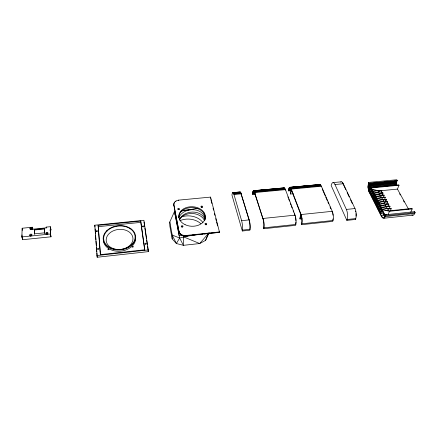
<?xml version="1.0" encoding="UTF-8"?>
<svg xmlns="http://www.w3.org/2000/svg" width="437" height="437" viewBox="0 0 437 437"><rect width="100%" height="100%" fill="white"/><g stroke="black" fill="none" stroke-linecap="round" stroke-linejoin="round"><path stroke-width="0.66" d="M50.976 229.977L50.353 226.699L46.175 227.109L46.175 227.863L32.327 229.239L32.371 227.224L22.167 228.234L21.85 236.925L22.637 239.7L51.02 236.799L50.49 233.964L50.457 227.644L50.976 229.977L49.763 230.097M46.278 228.059L46.175 227.109M197.464 234.412L183.567 236.854L183.409 245.326L179.634 238.039L174.489 211.524L169.807 222.001L169.802 225.869L172.189 238.892L176.384 243.524L183.409 245.326L199.687 243.551L205.576 240.366L209.099 232.894M44.427 228.54L44.519 233.292L44.427 228.54L34.43 229.534L34.354 233.861L44.41 232.85M172.189 238.892L172.211 235.046L169.807 222.001M173.855 205.21L173.86 204.762A5.757 4.151 1.3 0 1 178.722 200.124L210.558 197.103L219.434 231.938L219.39 232.38L185.944 235.936A5.981 4.501 1.5 0 1 179.099 232.063L173.855 205.21A5.752 4.151 1.3 0 1 174.538 202.593M369.139 191.428L368.167 187.593L368.708 183.283L369.139 184.13L370.341 183.573L397.075 181.022L397.244 180.59L396.78 179.754L368.642 182.426L367.872 186.807L368.719 191.264L381.31 216.244A6.353 2.83 83.7 0 0 385.358 216.594L414.762 213.453L415.15 212.595L414.637 211.672L386.712 214.638L384.986 214.332L385.292 215.698L384.647 216.987A5.714 2.546 83.7 0 1 381.479 215.818L380.316 213.524L381.807 209.678M34.468 234.308L34.43 229.534M178.717 200.572L178.722 200.124M179.099 232.063L173.86 204.762M32.447 229.436L32.327 229.239M396.272 185.583L396.343 182.174L396.84 180.607L397.075 181.022M185.944 235.936L185.954 235.488A5.987 4.507 1.5 0 1 179.11 231.621M21.992 236.854L22.063 234.92M22.227 230.452L22.271 229.185M22.637 239.7L22.161 237.433M133.116 247.08L132.569 246.648L132.116 247.085M210.558 197.103L210.76 198.485M242.327 231.004L242.453 230.119A6.675 1.393 84 0 0 241.612 220.674L233.964 194.525C233.577 191.488 231.599 193.17 232.036 195.394L242.327 231.004L249.898 230.195L250.035 229.31A6.659 1.475 84 0 0 249.205 219.887L240.705 192.444L240.137 191.958L232.877 192.641M252.69 194.356L252.635 192.023L253.427 190.707L284.258 187.877L285.459 189.647L295.046 215.157A6.56 1.95 83.9 0 1 295.822 224.449L295.614 225.328L263.751 228.72L263.429 227.732L263.746 227.344A5.965 1.458 84 0 0 263.014 218.904L254.591 193.017C254.329 190.636 252.318 191.39 252.613 193.46L252.69 194.356L255.377 194.099M254.591 193.017L254.258 191.553L253.427 190.707M249.817 229.256L249.888 228.813A5.992 1.327 84 0 0 249.735 223.105M263.014 218.904L254.662 192.564L285.459 189.647L285.372 190.1L285.164 189.609M263.751 228.72L263.904 227.841A6.626 1.617 84 0 0 263.09 218.456L295.046 215.157L294.942 215.605L294.265 213.802M300.967 214.982A5.894 1.808 83.9 0 1 301.656 223.323L301.257 223.711L301.623 224.684L332.726 221.373L332.994 220.499A6.484 2.327 83.9 0 0 332.262 211.317L321.37 186.249L319.971 184.512L289.556 187.347L288.639 189.155L288.786 190.914L291.474 190.658M288.786 190.914L288.715 190.035C288.513 187.921 290.818 187.194 291.179 189.549M293.205 193.749L290.49 194.012L291.353 189.991L300.782 214.501L299.815 218.489L300.001 218.97L302.016 218.762M396.075 181.885L396.233 181.224M300.001 218.97L301.077 214.534L291.277 189.095L290.55 187.746L289.797 187.287M301.623 224.684L301.841 223.81A6.55 2.01 83.9 0 0 301.077 214.534L332.262 211.317L332.131 211.759M346.858 220.368L347.147 219.494A7.101 2.715 83.8 0 0 346.361 209.427L334.971 184.523A6.834 2.513 84.9 0 0 331.415 184.654L331.17 185.534L346.858 220.368L355.461 219.45L355.762 218.576A7.079 2.808 83.8 0 0 354.986 208.542L343.302 183.737A6.817 2.6 84.9 0 0 340.642 182.082M179.066 209.514L178.536 209.023L178.154 209.514M369.139 184.13L370.494 183.136L397.244 180.59M370.33 188.052L369.281 185.998L369.451 185.512L368.396 184.261L396.485 181.579M370.341 183.573L370.494 183.136M368.992 191.859L370.505 187.566L398.768 184.829L399.003 185.255L397.457 189.101L408.617 209.301M370.576 193.088L370.008 193.143L369.358 191.859L370.723 187.992L399.003 185.255M370.008 193.143L371.379 189.281L371.953 189.221L378.781 190.816L381.632 190.537L381.856 190.969L381.031 193.17M382.162 195.334L382.998 193.132L382.768 192.695L379.906 192.979L373.056 191.379L372.482 191.433L371.095 195.295L370.226 193.575L371.597 189.707L379.005 191.248L381.856 190.969M370.226 193.575L370.794 193.515L371.996 190.139L372.881 191.865L373.056 191.379L372.171 189.653M383.304 197.513L384.145 195.312L383.915 194.875L381.042 195.159L374.165 193.547L373.591 193.602L372.193 197.464L371.313 195.732L372.701 191.865L380.135 193.416L382.998 193.132M371.313 195.732L371.887 195.672L372.898 192.859M384.451 199.704L385.297 197.502L385.068 197.065L382.184 197.355L375.285 195.732L374.706 195.787L373.296 199.649L372.417 197.901L373.815 194.039L381.272 195.596L384.145 195.312M373.99 194.033L374.165 193.547L373.274 191.81L373.1 192.296L372.526 192.356L373.411 194.094M372.417 197.901L372.985 197.846L374.389 193.984L375.285 195.732L375.104 196.218M385.603 201.91L386.461 199.709L386.226 199.267L383.336 199.562L376.41 197.934L375.831 197.988L374.411 201.845L373.52 200.086L374.93 196.229L382.419 197.792L385.297 197.502M373.52 200.086L374.094 200.031L375.126 197.218M376.11 204.003L375.53 204.063L374.635 202.287L376.055 198.431L383.571 200.004L386.461 199.709M376.23 198.42L376.41 197.934L375.509 196.169M378.393 192.903L379.005 191.248M374.635 202.287L375.208 202.233L376.634 198.371L377.546 200.146L384.5 201.785L387.395 201.49L387.63 201.938L386.767 204.134M375.53 204.063L376.962 200.206L377.546 200.146M387.936 206.373L388.81 204.172L388.569 203.724L385.663 204.024L378.688 202.375L378.103 202.435L376.656 206.291L375.754 204.505L377.191 200.649L384.729 202.233L387.63 201.938M379.518 195.066L380.135 193.416M375.754 204.505L376.333 204.445L377.382 201.637M378.371 208.471L377.792 208.531L376.885 206.734L378.333 202.883M380.649 197.251L381.272 195.596M376.885 206.734L377.464 206.679L378.917 202.823L385.898 204.472L388.81 204.172M382.146 194.35L382.768 192.695M377.792 208.531L379.25 204.68L379.835 204.62L386.843 206.28L389.755 205.974L389.995 206.428L389.116 208.624M390.301 210.891L391.186 208.7L390.951 208.241L388.023 208.547L380.993 206.881L380.409 206.941L378.934 210.792L378.021 208.984L379.48 205.133L387.078 206.728L389.995 206.428M381.791 199.447L382.419 197.792M378.021 208.984L378.6 208.924L379.666 206.122M379.884 205.559L380.064 205.073L380.993 206.881L380.807 207.367M380.671 213.005L380.086 213.065L379.163 211.246L380.638 207.395L388.264 209.006L391.186 208.7M382.938 201.654L383.571 200.004M379.163 211.246L379.748 211.186L380.824 208.383M380.086 213.065L381.572 209.219L389.22 210.836L411.944 208.449L412.2 208.902L410.753 212.18M384.09 203.882L384.729 202.233M381.971 209.645L382.162 209.159L381.228 207.335L381.037 207.821L380.452 207.886L381.386 209.705L382.391 209.618L389.454 211.295L412.2 208.902M385.587 200.916L386.226 199.267M380.316 213.524L380.9 213.464L382.391 209.618L385.303 215.949M205.576 240.366L207.624 235.111L209.023 232.877M381.31 216.244L381.479 215.818L385.341 215.408M385.254 206.122L385.898 204.472M386.428 208.378L387.078 206.728M387.608 210.65L388.264 209.006M384.986 214.332L385.707 215.731L385.358 216.594L385.123 216.129M388.132 214.583L389.454 211.295M108.895 249.784L108.409 249.254L107.961 249.789M414.637 211.672L414.697 212.562M179.634 238.039L176.384 243.524L172.211 235.046L179.634 238.039L190.046 235.27M202.129 207.335C202.173 206.095 200.343 207.493 202.074 207.351M208.493 233.336L199.687 243.551L183.567 236.854M283.569 188.057L284.017 187.828M130.002 228.617L130.876 228.786M319.147 184.709L319.687 184.474M178.291 209.542L178.891 209.542M181.901 235.335L179.214 235.805L175.095 214.086L175.281 215.381M180.945 211.147L198.021 208.241M192.067 209.591L193.4 209.361M96.943 255.541L148.236 249.937L143.91 220.292L94.769 225.202L97.189 257.246L148.307 251.636L148.236 249.937M385.707 215.731L415.15 212.595M385.494 216.534L384.904 216.599L384.145 214.256L369.451 185.512L370.024 185.457L371.073 187.511M383.828 218.249L413.063 215.108M384.74 214.196L384.145 214.256L383.954 214.742L384.647 216.987M185.954 235.488L219.434 231.938M384.544 214.682L383.954 214.742L381.616 210.164L382.206 210.104L382.79 211.246M190.543 235.341L185.818 235.838A5.266 3.966 1.5 0 1 183.753 235.751M191.898 235.193L202.702 234.046M204.052 233.904L217.56 232.473M242.453 230.119L250.035 229.31M347.147 219.494L355.762 218.576M241.612 220.674L249.205 219.887M346.361 209.427L354.986 208.542M375.328 196.661L374.755 196.716L375.651 198.48M98.128 225.355L140.747 221.089L144.794 249.789L100.373 254.634L98.128 225.355L100.466 254.864M98.298 226.656L140.812 222.378L140.747 221.089M46.273 233.118L47.442 232.997M21.85 236.925L50.392 234.03L51.02 236.799M369.358 191.859L370.696 191.728M378.054 191.007L379.392 190.876M380.731 190.745L397.457 189.101M34.545 229.982L44.53 228.988M368.134 186.878L396.168 184.179M368.167 187.593L396.201 184.884M368.238 188.298L370.243 188.107M368.353 188.997L370.358 188.8M368.5 189.669L369.839 189.538M368.686 190.308L370.019 190.177M233.964 194.525L241.279 193.831M321.37 186.249L291.277 189.095L290.49 194.012M254.705 192.826L252.679 193.017L252.537 192.57M291.506 189.336L288.808 189.592L288.639 189.155M252.406 193.46L255.257 193.209M288.715 190.035L291.342 189.784M252.755 193.908L254.716 193.722M288.879 190.472L291.501 190.226M396.67 181.038L368.555 183.72L368.342 183.3M396.343 182.174L368.839 184.807L368.965 184.206L370.024 185.457L369.849 185.944L370.636 187.484M368.183 185.507L396.244 182.813M368.14 186.178L396.184 183.485M181.765 210.541L190.581 209.7M191.936 209.574L193.296 209.443M333.021 182.595L341.292 181.819M232.713 192.695L240.323 192.012M253.236 190.767L284.258 187.877M289.556 187.347L319.971 184.512M232.56 192.859L234.538 192.673M236.515 192.488L239.148 192.236M255.093 190.74L257.803 190.483M259.84 190.292L262.55 190.035M263.904 189.909L267.297 189.587M268.651 189.461L271.366 189.205M273.398 189.013L276.113 188.757M278.145 188.565L281.537 188.249M289.332 187.517L290.687 187.386M292.042 187.26L295.428 186.938M296.783 186.812L299.498 186.555M301.53 186.364L304.239 186.113M306.271 185.922L308.981 185.665M310.336 185.534L313.728 185.217M315.082 185.091L318.469 184.769M233.232 192.859L240.514 192.171M253.837 190.92L284.503 188.03M290.294 187.484L320.261 184.665M289.125 187.784L290.479 187.659M233.418 193.127L240.705 192.444M254.044 191.182L284.755 188.292M290.55 187.746L320.55 184.917M233.604 193.504L240.902 192.81M254.258 191.553L284.995 188.653M290.802 188.101L320.834 185.266M253.007 191.783L254.361 191.652M289.245 188.358L290.6 188.232M252.876 192.111L254.23 191.985M289.076 188.691L291.102 188.5M233.784 193.968L241.093 193.28M254.46 192.018L285.235 189.106M291.047 188.555L321.113 185.714M334.971 184.523L343.302 183.737M252.766 192.526L254.793 192.335M288.928 189.101L290.955 188.91M370.794 193.515L372.029 193.804M371.887 195.672L373.122 195.962M372.985 197.846L374.23 198.136M374.094 200.031L375.339 200.326M375.208 202.233L376.459 202.528M376.333 204.445L377.59 204.745M377.464 206.679L378.726 206.974M378.6 208.924L379.868 209.225M379.748 211.186L381.015 211.486M380.9 213.464L386.636 214.829M107.125 230.955L106.42 231.026L106.377 231.479M368.271 184.862L369.281 185.998M240.53 192.793L240.88 193.367M414.505 212.994L414.489 213.977A6.287 3.108 83.6 0 1 411.829 214.862M399.642 193.799L400.292 194.973M403.526 200.834L404.176 202.009M368.642 182.426L369.292 183.693M371.292 187.937L371.953 189.221M377.77 200.588L378.688 202.375M379.835 204.62L378.917 202.823L377.923 202.921L377.011 201.135M370.549 188.478L371.204 189.767M371.423 190.199L372.308 191.925M373.635 194.531L374.531 196.279M375.875 198.917L376.781 200.692M378.147 203.369L379.065 205.166M379.3 205.619L380.223 207.428M343.182 184.141L345.743 189.582M347.164 192.608L349.158 196.841M350.583 199.867L352.288 203.495M355.265 219.024L355.461 219.45M322.249 188.992L325.204 195.803M325.74 197.043L327.351 200.758M327.892 201.998L328.7 203.855M330.044 206.952L330.847 208.81M289.31 189.98L289.48 190.417M301.656 223.323L301.841 223.81L332.994 220.499L332.786 220.019A5.834 2.092 83.9 0 0 333.032 218.85M287.907 196.858L288.365 198.076M288.764 199.141L289.452 200.982M290.496 203.762L290.966 205.008M291.375 206.095L292.08 207.974M293.145 210.814L293.62 212.087M241.055 193.788L249.139 220.335M253.225 193.405L253.373 193.848M263.746 227.344L263.904 227.841L295.822 224.449L295.636 223.963A5.905 1.753 83.9 0 0 295.871 222.105M384.718 215.239L385.068 216.364M22.167 228.234L22.473 229.349M32.371 227.224L32.944 229.452M219.128 231.348L219.39 232.38M210.896 199.589L211.896 203.533M213.07 208.132L213.567 210.104M214.403 213.393L214.906 215.365M215.741 218.647L216.244 220.619M216.577 221.936L217.582 225.874M203.877 212.721L205.292 218.642M174.729 212.54L174.855 213.403M143.992 222.012L144.68 226.727M144.876 228.07L146.444 238.842M146.641 240.192L147.329 244.9M147.526 246.25L148.307 251.636M140.812 222.378L144.762 250.396M94.769 225.202L95.009 226.934M95.157 228.955L95.495 233.669M95.588 235.019L95.927 239.733M96.025 241.082L96.364 245.796M96.462 247.14L96.801 251.859M96.899 253.203L97.189 257.246M206.286 224.842L205.701 224.427L205.297 224.847M50.353 226.699L50.392 234.03M31.251 235.843A0.721 0.508 -13 0 1 30.202 235.554A0.721 0.508 -13 0 1 31.164 234.926A0.721 0.508 -13 0 1 31.404 235.751M31.229 229.288A0.71 0.497 -12.5 0 1 30.372 228.797A0.71 0.497 -12.5 0 1 31.475 228.365A0.71 0.497 -12.5 0 1 31.404 229.217M135.443 236.242A16.213 12.127 -5.9 0 1 120.792 251.138A16.213 12.127 -5.9 0 1 103.34 239.602M355.592 211.098A6.5 2.578 83.8 0 1 355.767 211.918M355.986 213.611A6.5 2.578 83.8 0 1 355.975 216.097M342.291 182.808A6.26 2.387 84.9 0 1 342.603 183.158M332.36 212.349A5.834 2.092 83.9 0 1 332.568 212.999M332.748 213.698A5.834 2.092 83.9 0 1 333.01 215.19M295.33 216.867A5.905 1.753 83.9 0 1 295.494 217.577M295.631 218.32A5.905 1.753 83.9 0 1 295.871 220.63M249.308 220.953A5.992 1.327 84 0 1 249.609 222.346M175.439 201.741A5.752 4.151 1.3 0 1 175.996 201.386M205.177 218.986A13.263 9.772 2.4 0 1 204.915 219.986M178.799 217.539A13.263 9.772 2.4 0 1 191.99 207.608A13.263 9.772 2.4 0 1 205.297 217.965M183.092 235.587A5.266 3.966 1.5 0 1 182.464 235.357M181.885 235.068A5.266 3.966 1.5 0 1 180.492 233.904M179.29 219.958A13.148 9.882 -6.6 0 1 192.553 212.06A13.148 9.882 -6.6 0 1 204.833 219.614M178.957 217.582A13.214 9.893 -6.5 0 1 194.334 209.771A13.214 9.893 -6.5 0 1 204.696 220.335M179.771 219.429A13.121 9.756 2.3 0 1 192.602 213.513A13.121 9.756 2.3 0 1 204.565 220.783M181.595 216.856A16.513 12.373 1.9 0 1 202.97 222.624M180.022 220.619A16.431 12.367 1.9 0 1 200.856 223.668M133.094 246.55C132.149 248.003 131.832 245.337 133.094 246.55M108.895 249.156C107.917 250.614 107.66 247.943 108.895 249.156M206.319 224.4C205.09 225.596 205.363 223.001 206.319 224.4M182.617 226.847C181.328 227.573 181.694 225.716 182.617 226.847M30.328 229.174A1.213 0.847 -12.5 0 0 32.141 228.251A1.213 0.847 -12.5 0 0 30.361 227.688A1.213 0.847 -12.5 0 0 30.328 229.174M30.169 235.811A1.224 0.863 -13 0 0 31.999 234.866A1.224 0.863 -13 0 0 30.202 234.298A1.224 0.863 -13 0 0 30.169 235.811M46.278 234.177A1.207 0.858 -11.8 0 0 48.07 233.243A1.207 0.858 -11.8 0 0 46.273 232.675A1.207 0.858 -11.8 0 0 46.278 234.177M46.628 234.287A0.71 0.503 -11.8 0 0 47.682 233.74A0.71 0.503 -11.8 0 0 46.622 233.402A0.71 0.503 -11.8 0 0 46.628 234.287M111.544 248.784A16.251 12.132 -5.8 0 0 135.601 236.832A16.251 12.132 -5.8 0 0 111.02 227.748A16.251 12.132 -5.8 0 0 111.544 248.784M113.057 248.533A13.427 10.051 -5.9 0 0 132.968 238.673A13.427 10.051 -5.9 0 0 112.691 231.102A13.427 10.051 -5.9 0 0 113.057 248.533M111.779 248.44A15.765 11.766 -5.8 0 0 135.12 236.854A15.765 11.766 -5.8 0 0 111.282 228.032A15.765 11.766 -5.8 0 0 111.779 248.44M96.577 231.594A0.672 0.492 -7.6 0 0 97.555 231.069A0.672 0.492 -7.6 0 0 96.517 230.741A0.672 0.492 -7.6 0 0 96.577 231.594M97.883 249.298A0.694 0.519 -8.5 0 0 98.882 248.735A0.694 0.519 -8.5 0 0 97.817 248.402A0.694 0.519 -8.5 0 0 97.883 249.298M142.741 226.808A0.655 0.486 -2.9 0 0 143.8 226.481A0.655 0.486 -2.9 0 0 142.915 225.973A0.655 0.486 -2.9 0 0 142.741 226.808M145.215 244.13A0.672 0.513 -3.3 0 0 146.302 243.786A0.672 0.513 -3.3 0 0 145.395 243.251A0.672 0.513 -3.3 0 0 145.215 244.13M205.363 224.41A0.852 0.634 3.9 0 0 206.701 223.984A0.852 0.634 3.9 0 0 205.488 223.318A0.852 0.634 3.9 0 0 205.363 224.41M185.064 224.662A13.285 9.778 2.4 0 0 205.352 217.074A13.285 9.778 2.4 0 0 185.829 207.744A13.285 9.778 2.4 0 0 185.064 224.662M181.612 226.863A0.863 0.645 1.2 0 0 182.983 226.432A0.863 0.645 1.2 0 0 181.781 225.76A0.863 0.645 1.2 0 0 181.612 226.863M201.277 207.149A0.83 0.601 3.4 0 0 202.582 206.75A0.83 0.601 3.4 0 0 201.402 206.111A0.83 0.601 3.4 0 0 201.277 207.149M178.11 209.416A0.841 0.612 1.1 0 0 179.449 209.006A0.841 0.612 1.1 0 0 178.28 208.367A0.841 0.612 1.1 0 0 178.11 209.416"/></g></svg>
